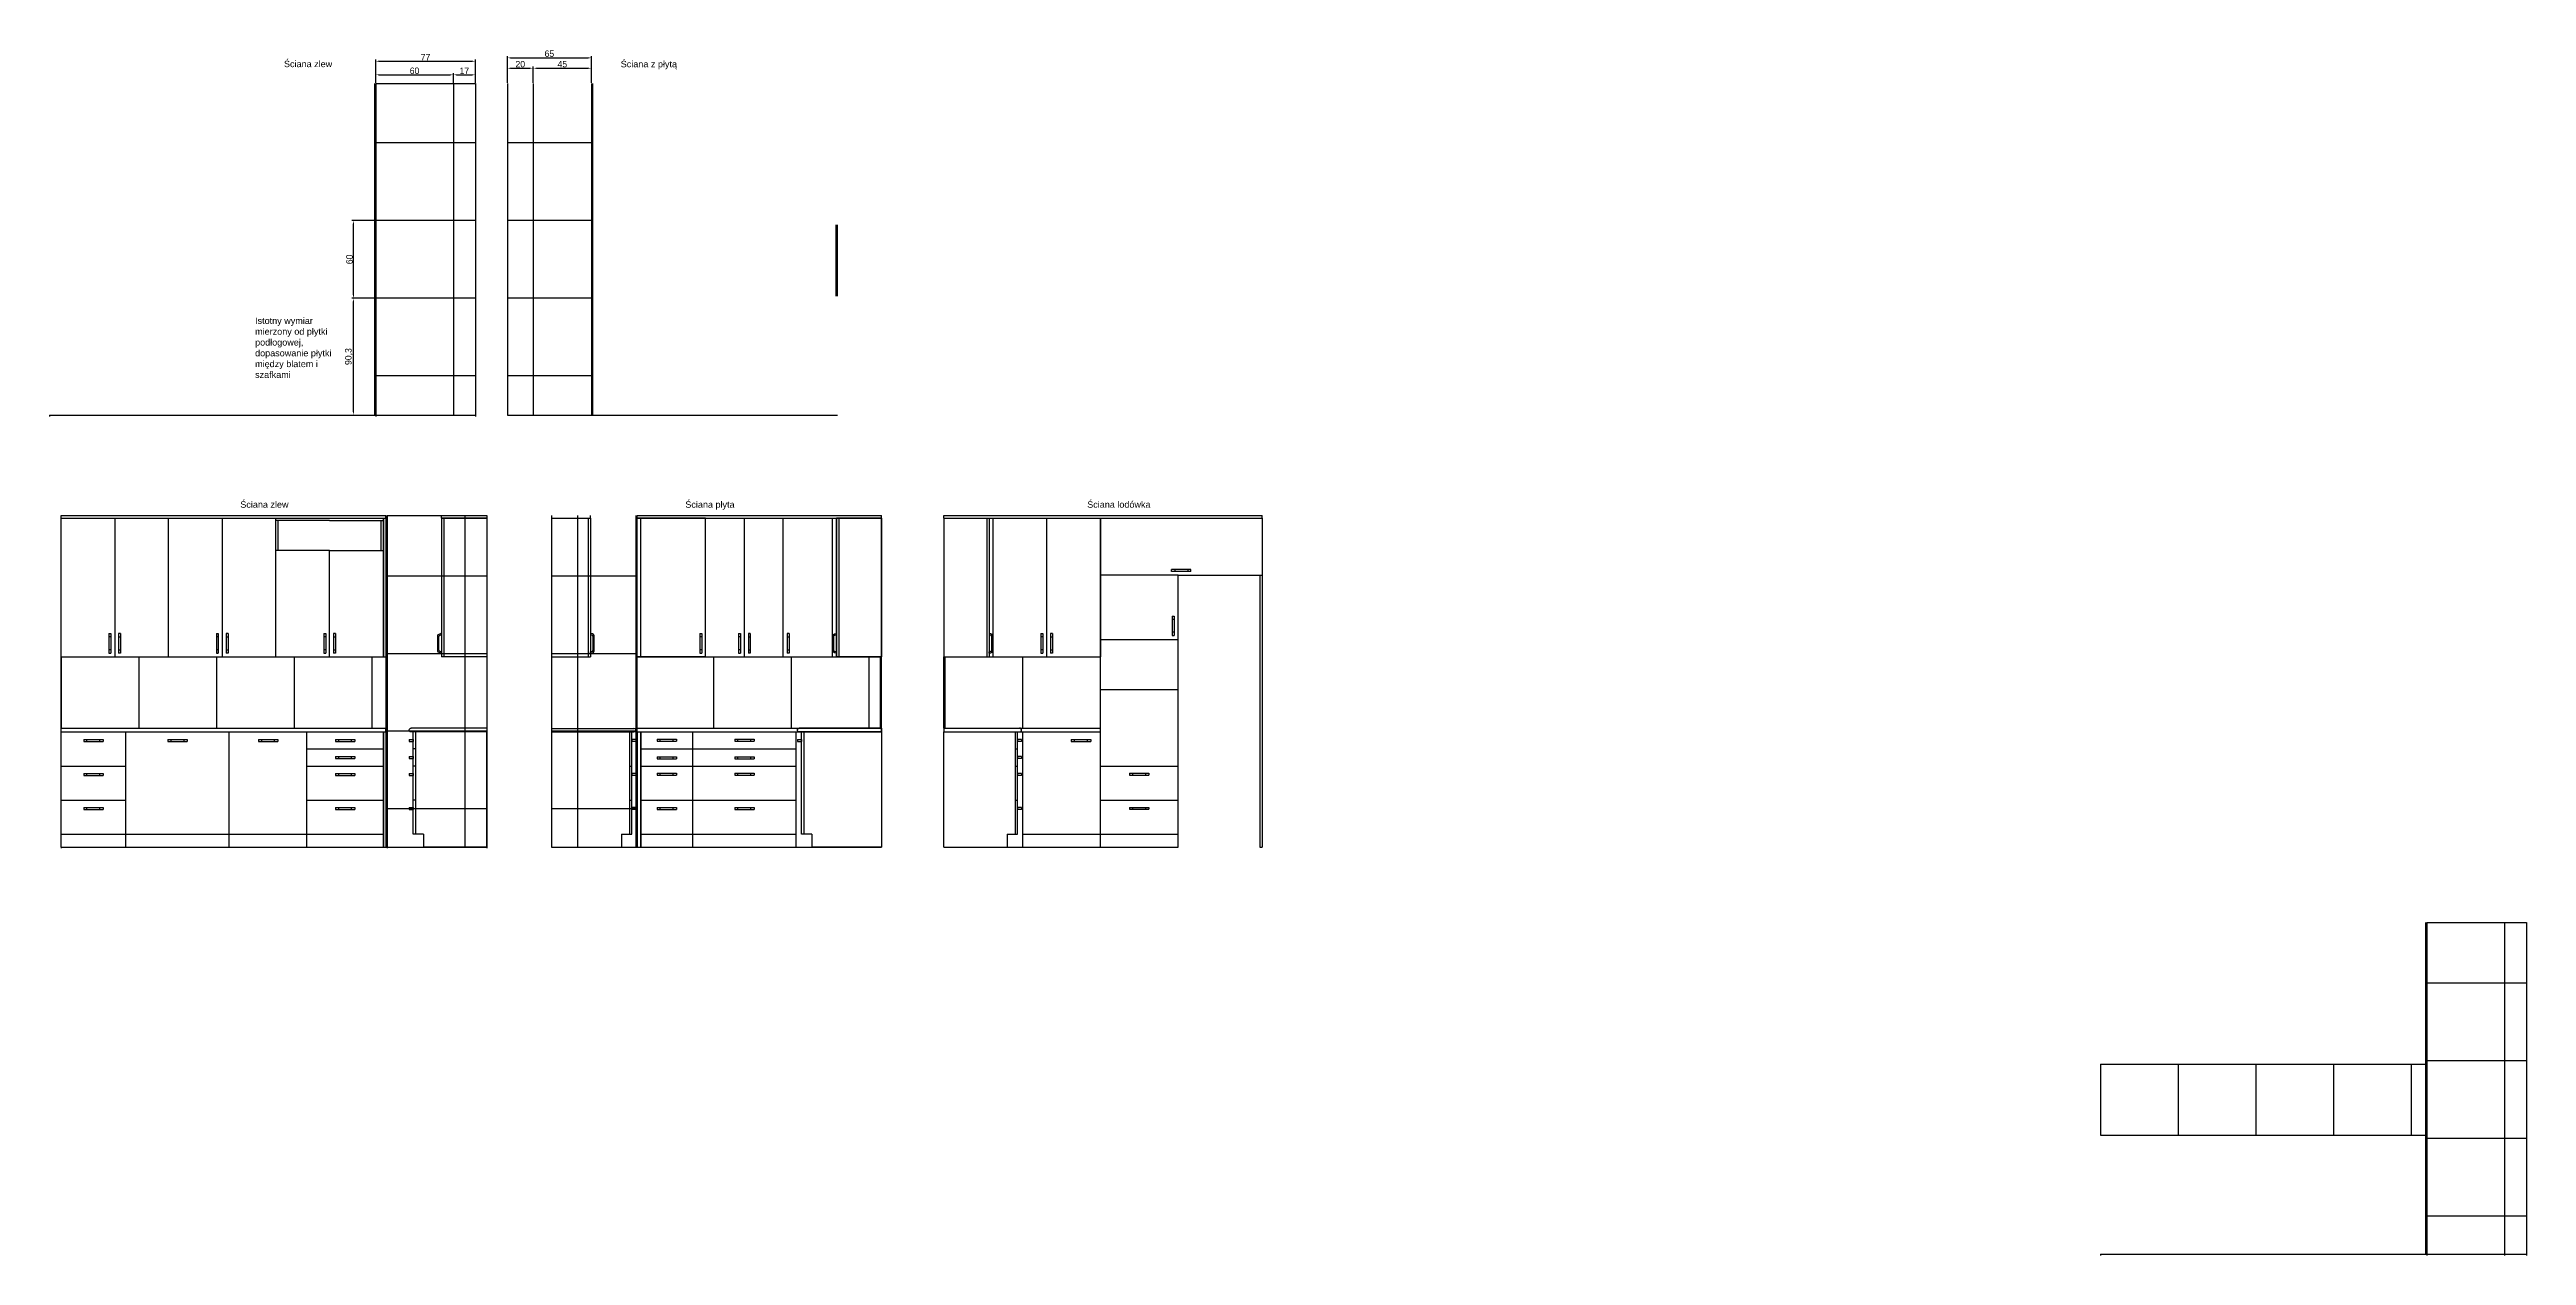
# Model space of a CAD drawing. Header units: millimetres. Extents: x 369 to 7898, y -3373 to 1610.
# Drawn here: x 4233 to 6147, y -1837 to -906 of the extents above; entities that cross this region are included whole.
import ezdxf

# ---------------------------------------------------------------- set-up
doc = ezdxf.new("R2010")
doc.units = ezdxf.units.MM
doc.layers.add('Meble', color=42, linetype='Continuous')
doc.layers.add('Płytki', color=254, linetype='Continuous')
doc.dimstyles.new('ISO-25', dxfattribs={"dimtxt": 2.5, "dimasz": 2.5, "dimexe": 1.25, "dimexo": 0.625, "dimtad": 1, "dimtxsty": 'Standard', "dimcen": 2.5, "dimadec": 0, "dimazin": 0, "dimtfac": 1, "dimtmove": 0, "dimatfit": 3, "dimfxl": 1, "dimarcsym": 0})

# ---------------------------------------------------------------- blocks, each defined once
blk = doc.blocks.new('*D669')
at = {"layer": 'Defpoints', "color": 0}
for p in [(4586.9, -931.9), (4606.9, -920.1), (4606.9, -931.9)]:
    blk.add_point(p, dxfattribs=at)
at = {"layer": 'Płytki', "color": 0, "lineweight": -2}
for p, q in [((4586.9, -931.3), (4586.9, -918.9)), ((4589.4, -920.1), (4604.4, -920.1)), ((4606.9, -931.3), (4606.9, -918.9))]:
    blk.add_line(p, q, dxfattribs=at)
at = {"layer": 'Płytki', "color": 0}
for points in [[(4589.4, -919.7), (4589.4, -920.5), (4586.9, -920.1)], [(4604.4, -920.5), (4604.4, -919.7), (4606.9, -920.1)]]:
    blk.add_solid(points, dxfattribs=at)
at = {"layer": 'Płytki', "color": 0, "insert": (4596.9, -917), "char_height": 5, "attachment_point": 5}
blk.add_mtext('20', dxfattribs=at)
blk = doc.blocks.new('*D670')
at = {"layer": 'Defpoints', "color": 0}
for p in [(4606.9, -931.9), (4651.9, -920.1), (4651.9, -931.9)]:
    blk.add_point(p, dxfattribs=at)
at = {"layer": 'Płytki', "color": 0, "lineweight": -2}
for p, q in [((4606.9, -931.3), (4606.9, -918.9)), ((4609.4, -920.1), (4649.4, -920.1)), ((4651.9, -931.3), (4651.9, -918.9))]:
    blk.add_line(p, q, dxfattribs=at)
at = {"layer": 'Płytki', "color": 0}
for points in [[(4609.4, -919.7), (4609.4, -920.5), (4606.9, -920.1)], [(4649.4, -920.5), (4649.4, -919.7), (4651.9, -920.1)]]:
    blk.add_solid(points, dxfattribs=at)
at = {"layer": 'Płytki', "color": 0, "insert": (4629.4, -917), "char_height": 5, "attachment_point": 5}
blk.add_mtext('45', dxfattribs=at)
blk = doc.blocks.new('*D671')
at = {"layer": 'Defpoints', "color": 0}
for p in [(4651.9, -912.1), (4586.9, -931.9), (4651.9, -931.9)]:
    blk.add_point(p, dxfattribs=at)
at = {"layer": 'Płytki', "color": 0, "lineweight": -2}
for p, q in [((4586.9, -931.3), (4586.9, -910.8)), ((4589.4, -912.1), (4649.4, -912.1)), ((4651.9, -931.3), (4651.9, -910.8))]:
    blk.add_line(p, q, dxfattribs=at)
at = {"layer": 'Płytki', "color": 0}
for points in [[(4589.4, -911.7), (4589.4, -912.5), (4586.9, -912.1)], [(4649.4, -912.5), (4649.4, -911.7), (4651.9, -912.1)]]:
    blk.add_solid(points, dxfattribs=at)
at = {"layer": 'Płytki', "color": 0, "insert": (4619.4, -908.9), "char_height": 5, "attachment_point": 5}
blk.add_mtext('65', dxfattribs=at)
blk = doc.blocks.new('*D672')
at = {"layer": 'Defpoints', "color": 0}
for p in [(4485.2, -931.9), (4545.2, -925.2), (4545.2, -931.9)]:
    blk.add_point(p, dxfattribs=at)
at = {"layer": 'Płytki', "color": 0, "lineweight": -2}
for p, q in [((4485.2, -931.3), (4485.2, -923.9)), ((4487.7, -925.2), (4542.7, -925.2)), ((4545.2, -931.3), (4545.2, -923.9))]:
    blk.add_line(p, q, dxfattribs=at)
at = {"layer": 'Płytki', "color": 0}
for points in [[(4487.7, -924.8), (4487.7, -925.6), (4485.2, -925.2)], [(4542.7, -925.6), (4542.7, -924.8), (4545.2, -925.2)]]:
    blk.add_solid(points, dxfattribs=at)
at = {"layer": 'Płytki', "color": 0, "insert": (4515.2, -922.1), "char_height": 5, "attachment_point": 5}
blk.add_mtext('60', dxfattribs=at)
blk = doc.blocks.new('*D673')
at = {"layer": 'Defpoints', "color": 0}
for p in [(4545.2, -931.9), (4562.2, -925.2), (4562.2, -931.9)]:
    blk.add_point(p, dxfattribs=at)
at = {"layer": 'Płytki', "color": 0, "lineweight": -2}
for p, q in [((4545.2, -931.3), (4545.2, -923.9)), ((4547.7, -925.2), (4559.7, -925.2)), ((4562.2, -931.3), (4562.2, -923.9))]:
    blk.add_line(p, q, dxfattribs=at)
at = {"layer": 'Płytki', "color": 0}
for points in [[(4547.7, -924.8), (4547.7, -925.6), (4545.2, -925.2)], [(4559.7, -925.6), (4559.7, -924.8), (4562.2, -925.2)]]:
    blk.add_solid(points, dxfattribs=at)
at = {"layer": 'Płytki', "color": 0, "insert": (4553.7, -922.1), "char_height": 5, "attachment_point": 5}
blk.add_mtext('17', dxfattribs=at)
blk = doc.blocks.new('*D674')
at = {"layer": 'Defpoints', "color": 0}
for p in [(4562.2, -914.7), (4485.2, -931.9), (4562.2, -931.9)]:
    blk.add_point(p, dxfattribs=at)
at = {"layer": 'Płytki', "color": 0, "lineweight": -2}
for p, q in [((4485.2, -931.3), (4485.2, -913.4)), ((4487.7, -914.7), (4559.7, -914.7)), ((4562.2, -931.3), (4562.2, -913.4))]:
    blk.add_line(p, q, dxfattribs=at)
at = {"layer": 'Płytki', "color": 0}
for points in [[(4487.7, -914.3), (4487.7, -915.1), (4485.2, -914.7)], [(4559.7, -915.1), (4559.7, -914.3), (4562.2, -914.7)]]:
    blk.add_solid(points, dxfattribs=at)
at = {"layer": 'Płytki', "color": 0, "insert": (4523.7, -911.6), "char_height": 5, "attachment_point": 5}
blk.add_mtext('77', dxfattribs=at)
blk = doc.blocks.new('*D680')
at = {"layer": 'Defpoints', "color": 0}
for p in [(4468.1, -1097.8), (4485.2, -1097.8), (4465.8, -1188.1)]:
    blk.add_point(p, dxfattribs=at)
at = {"layer": 'Płytki', "color": 0, "lineweight": -2}
for p, q in [((4484.6, -1097.8), (4466.8, -1097.8)), ((4468.1, -1185.6), (4468.1, -1100.3)), ((4466.4, -1188.1), (4469.3, -1188.1))]:
    blk.add_line(p, q, dxfattribs=at)
at = {"layer": 'Płytki', "color": 0}
for points in [[(4468.5, -1100.3), (4467.7, -1100.3), (4468.1, -1097.8)], [(4467.7, -1185.6), (4468.5, -1185.6), (4468.1, -1188.1)]]:
    blk.add_solid(points, dxfattribs=at)
at = {"layer": 'Płytki', "color": 0, "insert": (4464.5, -1142.9), "char_height": 5, "attachment_point": 5, "rotation": 90}
blk.add_mtext('90,3', dxfattribs=at)
blk = doc.blocks.new('*D681')
at = {"layer": 'Defpoints', "color": 0}
for p in [(4468.1, -1037.8), (4485.2, -1037.8), (4485.2, -1097.8)]:
    blk.add_point(p, dxfattribs=at)
at = {"layer": 'Płytki', "color": 0, "lineweight": -2}
for p, q in [((4484.6, -1037.8), (4466.8, -1037.8)), ((4468.1, -1095.3), (4468.1, -1040.3)), ((4484.6, -1097.8), (4466.8, -1097.8))]:
    blk.add_line(p, q, dxfattribs=at)
at = {"layer": 'Płytki', "color": 0}
for points in [[(4468.5, -1040.3), (4467.6, -1040.3), (4468.1, -1037.8)], [(4467.6, -1095.3), (4468.5, -1095.3), (4468.1, -1097.8)]]:
    blk.add_solid(points, dxfattribs=at)
at = {"layer": 'Płytki', "color": 0, "insert": (4464.9, -1067.8), "char_height": 5, "attachment_point": 5, "rotation": 90}
blk.add_mtext('60', dxfattribs=at)
blk = doc.blocks.new('Z$W@#292')
for p, q in [((0, 1.5), (15, 1.5)), ((0, 1.5), (0, 0)), ((0, 0), (15, 0)), ((2.5, 0), (2.5, 1.5)), ((12.5, 0), (12.5, 1.5)), ((15, 1.5), (15, 0))]:
    blk.add_line(p, q)
blk = doc.blocks.new('Z$W@#27593')
for p, q in [((0, 0), (0, 88.9)), ((0, 88.9), (60, 88.9)), ((60, 0), (60, 88.9)), ((0, 10), (60, 10)), ((0, 0), (60, 0))]:
    blk.add_line(p, q)
blk.add_blockref('Z$W@#292', (22.5, 81.575))
blk = doc.blocks.new('Z$W@#22725')
for p, q in [((0, 0), (0, 88.9)), ((0, 88.9), (80, 88.9)), ((80, 0), (80, 88.9)), ((0, 10), (80, 10)), ((0, 0), (80, 0))]:
    blk.add_line(p, q)
blk.add_blockref('Z$W@#292', (32.5, 81.575))
blk = doc.blocks.new('Z$W@#13031')
for p, q in [((0, 0), (0, 88.9)), ((0, 88.9), (50, 88.9)), ((50, 0), (50, 88.9)), ((0, 62.6), (50, 62.6)), ((0, 36.3), (50, 36.3)), ((0, 10), (50, 10)), ((0, 0), (50, 0))]:
    blk.add_line(p, q)
for p in [(17.5, 81.575), (17.5, 55.275), (17.5, 28.975)]:
    blk.add_blockref('Z$W@#292', p)
blk = doc.blocks.new('Z$W@#31286')
for p, q in [((0, 88.9), (55.2, 88.9)), ((0, 0), (0, 88.9)), ((55.2, 88.9), (55.2, 10)), ((55.2, 88.9), (57, 88.9)), ((57, 10), (57, 88.9)), ((60, 83.07), (57, 83.07)), ((57, 83.07), (57, 81.57)), ((60, 81.57), (57, 81.57)), ((60, 83.07), (60, 81.57)), ((55.2, 75.75), (57, 75.75)), ((55.2, 62.6), (57, 62.6)), ((60, 69.92), (57, 69.92)), ((57, 69.92), (57, 68.42)), ((60, 68.42), (57, 68.42)), ((60, 69.92), (60, 68.42)), ((60, 56.77), (57, 56.77)), ((57, 56.77), (57, 55.27)), ((60, 55.27), (57, 55.27)), ((60, 56.77), (60, 55.27)), ((55.2, 36.3), (57, 36.3)), ((60, 30.47), (57, 30.47)), ((57, 30.47), (57, 28.97)), ((60, 28.97), (57, 28.97)), ((60, 30.47), (60, 28.97)), ((0, 0), (49, 0)), ((49, 10), (57, 10)), ((49, 10), (49, 0))]:
    blk.add_line(p, q)
blk = doc.blocks.new('Z$W@#7900')
for p, q in [((0, 88.9), (0, 0)), ((0, 88.9), (60.2, 88.9)), ((60.2, 88.9), (60.2, 10)), ((60.2, 88.9), (62, 88.9)), ((62, 10), (62, 88.9)), ((65, 83.07), (62, 83.07)), ((62, 83.07), (62, 81.57)), ((65, 81.57), (62, 81.57)), ((65, 83.07), (65, 81.57)), ((60.2, 62.6), (62, 62.6)), ((65, 56.77), (62, 56.77)), ((62, 56.77), (62, 55.27)), ((65, 55.27), (62, 55.27)), ((65, 56.77), (65, 55.27)), ((60.2, 36.3), (62, 36.3)), ((65, 30.47), (62, 30.47)), ((62, 30.47), (62, 28.97)), ((65, 28.97), (62, 28.97)), ((65, 30.47), (65, 28.97)), ((0, 0), (54, 0)), ((54, 10), (62, 10)), ((54, 10), (54, 0))]:
    blk.add_line(p, q)
blk = doc.blocks.new('Z$W@#19187')
for p, q in [((0, 2.8), (0, 0)), ((0, 2.8), (63.6, 2.8)), ((0, 0), (63.6, 0))]:
    blk.add_line(p, q)
blk.add_arc((63.6, 1.4), 1.4, 270, 90)
blk = doc.blocks.new('Z$W@#14270')
for p, q in [((0, 0), (0, 88.9)), ((0, 88.9), (80, 88.9)), ((80, 0), (80, 88.9)), ((80, 0), (80, 88.9)), ((0, 75.75), (80, 75.75)), ((0, 62.6), (80, 62.6)), ((0, 36.3), (80, 36.3)), ((0, 10), (80, 10)), ((0, 0), (80, 0))]:
    blk.add_line(p, q)
for p in [(32.5, 81.75), (32.5, 68.25), (32.5, 55.55), (32.5, 29.05)]:
    blk.add_blockref('Z$W@#292', p)
blk = doc.blocks.new('Z$W@#235')
for p, q in [((0, 88.9), (0, 0)), ((0, 88.9), (60.2, 88.9)), ((60.2, 88.9), (60.2, 10)), ((60.2, 88.9), (62, 88.9)), ((62, 10), (62, 88.9)), ((65, 83.07), (62, 83.07)), ((62, 83.07), (62, 81.57)), ((65, 81.57), (62, 81.57)), ((65, 83.07), (65, 81.57)), ((0, 0), (54, 0)), ((54, 10), (62, 10)), ((54, 10), (54, 0))]:
    blk.add_line(p, q)
blk = doc.blocks.new('Z$W@#2125')
for p, q in [((0, 0), (0, 88.9)), ((0, 88.9), (60, 88.9)), ((60, 0), (60, 88.9)), ((0, 10), (60, 10)), ((0, 0), (60, 0))]:
    blk.add_line(p, q)
blk.add_blockref('Z$W@#292', (37.5, 81.575))
blk = doc.blocks.new('Z$W@#26576')
for p, q in [((0, 88.9), (55.2, 88.9)), ((0, 0), (0, 88.9)), ((55.2, 88.9), (55.2, 10)), ((55.2, 88.9), (57, 88.9)), ((57, 10), (57, 88.9)), ((60, 83.07), (57, 83.07)), ((57, 83.07), (57, 81.57)), ((60, 81.57), (57, 81.57)), ((60, 83.07), (60, 81.57)), ((55.2, 75.75), (57, 75.75)), ((55.2, 62.6), (57, 62.6)), ((60, 69.92), (57, 69.92)), ((57, 69.92), (57, 68.42)), ((60, 68.42), (57, 68.42)), ((60, 69.92), (60, 68.42)), ((60, 56.77), (57, 56.77)), ((57, 56.77), (57, 55.27)), ((60, 55.27), (57, 55.27)), ((60, 56.77), (60, 55.27)), ((55.2, 36.3), (57, 36.3)), ((60, 30.47), (57, 30.47)), ((57, 30.47), (57, 28.97)), ((60, 28.97), (57, 28.97)), ((60, 30.47), (60, 28.97)), ((0, 0), (49, 0)), ((49, 10), (57, 10)), ((49, 10), (49, 0))]:
    blk.add_line(p, q)
blk = doc.blocks.new('Z$W@#26130')
for p, q in [((0, 0), (0, 88.9)), ((0, 88.9), (40, 88.9)), ((40, 0), (40, 88.9)), ((0, 75.75), (40, 75.75)), ((0, 62.6), (40, 62.6)), ((0, 36.3), (40, 36.3)), ((0, 10), (40, 10)), ((0, 0), (40, 0))]:
    blk.add_line(p, q)
for p in [(12.5, 81.75), (12.5, 68.25), (12.5, 55.55), (12.5, 29.05)]:
    blk.add_blockref('Z$W@#292', p)
blk = doc.blocks.new('Z$W@#6411')
for p, q in [((0, 0), (0, 88.9)), ((0, 88.9), (59, 88.9)), ((59, 0), (59, 88.9)), ((0.1, 75.75), (59, 75.75)), ((0.1, 62.6), (59, 62.6)), ((0.1, 36.3), (59, 36.3)), ((0, 0), (59, 0)), ((0.1, 10), (59, 10))]:
    blk.add_line(p, q)
for p in [(22, 81.575), (22, 68.425), (22, 55.275), (22, 28.975)]:
    blk.add_blockref('Z$W@#292', p)
blk = doc.blocks.new('Z$W@#19357')
for p, q in [((0, 88.9), (2, 88.9)), ((0, 88.9), (0, 0)), ((2, 88.9), (2, 0)), ((0, 0), (2, 0))]:
    blk.add_line(p, q)
blk = doc.blocks.new('Z$W@#2324')
for p, q in [((0, 0), (0, 3)), ((0, 3), (251, 3)), ((0, 0), (251, 0)), ((251, 0), (251, 3))]:
    blk.add_line(p, q)
blk = doc.blocks.new('Z$W@#27384')
for p, q in [((0, 0), (0, 2)), ((0, 2), (251, 2)), ((0, 0), (251, 0)), ((251, 0), (251, 2))]:
    blk.add_line(p, q)
blk = doc.blocks.new('Z$W@#20556')
for p, q in [((0, 0), (0, 107.3)), ((0, 107.3), (83, 107.3)), ((41.5, 107.3), (41.5, 0)), ((83, 0), (83, 107.3)), ((0, 0), (83, 0))]:
    blk.add_line(p, q)
at = {"xscale": -1, "rotation": 90.00000000000001}
blk.add_blockref('Z$W@#292', (38.5, 18), dxfattribs=at)
at = {"rotation": -90.00000000000001}
blk.add_blockref('Z$W@#292', (44.5, 18), dxfattribs=at)
blk = doc.blocks.new('Z$W@#1626')
for p, q in [((0, 0), (0, 107.3)), ((0, 107.3), (83, 107.3)), ((41.5, 107.3), (41.5, 0)), ((83, 0), (83, 107.3)), ((0, 0), (83, 0))]:
    blk.add_line(p, q)
at = {"xscale": -1, "rotation": 90.00000000000001}
blk.add_blockref('Z$W@#292', (38.5, 18), dxfattribs=at)
at = {"rotation": -90.00000000000001}
blk.add_blockref('Z$W@#292', (44.5, 18), dxfattribs=at)
blk = doc.blocks.new('Z$W@#8526')
for p, q in [((0, 0), (0, 107.3)), ((0, 107.3), (83, 107.3)), ((41.5, 105.5), (0, 105.5)), ((1.8, 82.3), (1.8, 105.5)), ((41.5, 105.5), (83, 105.5)), ((81.2, 82.3), (81.2, 105.5)), ((83, 0), (83, 107.3)), ((41.5, 82.3), (0, 82.3)), ((41.5, 82.3), (83, 82.3)), ((41.5, 0), (41.5, 82.3)), ((0, 0), (83, 0))]:
    blk.add_line(p, q)
at = {"xscale": -1, "rotation": 90.00000000000001}
blk.add_blockref('Z$W@#292', (38.5, 18), dxfattribs=at)
at = {"rotation": -90.00000000000001}
blk.add_blockref('Z$W@#292', (44.5, 18), dxfattribs=at)
blk = doc.blocks.new('Z$W@#27982')
for p, q in [((0, 3), (0, 2.5)), ((0, 3), (1, 3)), ((1, 3), (1, 2.5)), ((2.5, 1), (12.5, 1)), ((2.5, 0), (12.5, 0)), ((15, 3), (14, 3)), ((14, 3), (14, 2.5)), ((15, 3), (15, 2.5))]:
    blk.add_line(p, q)
for centre, radius, start, end in [((2.5, 2.5), 2.5, 180, 270), ((2.5, 2.5), 1.5, 180, 270), ((12.5, 2.5), 1.5, 270, 0), ((12.5, 2.5), 2.5, 270, 0)]:
    blk.add_arc(centre, radius, start, end)
blk = doc.blocks.new('Z$W@#23271')
for p, q in [((0, 107.3), (35, 107.3)), ((0, 107.3), (0, 0)), ((33.2, 107.3), (33.2, 0)), ((35, 107.3), (35, 0)), ((0, 0), (35, 0))]:
    blk.add_line(p, q)
at = {"rotation": 90}
blk.add_blockref('Z$W@#27982', (38, 3), dxfattribs=at)
blk = doc.blocks.new('Z$W@#23869')
for p, q in [((0, 3), (0, 0)), ((0, 3), (58.6, 3)), ((0, 0), (58.6, 0))]:
    blk.add_line(p, q)
blk.add_arc((58.5, 1.5), 1.5, 273.8141, 86.1859)
blk = doc.blocks.new('Z$W@#29361')
for p, q in [((0, 88.9), (3, 88.9)), ((0, 88.9), (0, 0)), ((3, 88.9), (3, 0)), ((0, 0), (3, 0))]:
    blk.add_line(p, q)
blk = doc.blocks.new('Z$W@#12896')
for p, q in [((0, 3), (189, 3)), ((0, 0), (0, 3)), ((0, 0), (189, 0)), ((189, 0), (189, 3))]:
    blk.add_line(p, q)
blk = doc.blocks.new('Z$W@#13022')
for p, q in [((3, 107.3), (0, 107.3)), ((0, 0), (0, 107.3)), ((3, 0), (3, 107.3)), ((3, 0), (0, 0))]:
    blk.add_line(p, q)
blk = doc.blocks.new('Z$W@#29617')
for p, q in [((0, 107.3), (30, 107.3)), ((0, 107.3), (0, 0)), ((28.2, 107.3), (28.2, 0)), ((30, 107.3), (30, 0)), ((0, 0), (30, 0))]:
    blk.add_line(p, q)
at = {"rotation": 90}
blk.add_blockref('Z$W@#27982', (33, 3), dxfattribs=at)
blk = doc.blocks.new('Z$W@#27328')
for p, q in [((0, 0), (0, 2)), ((0, 2), (189, 2)), ((0, 0), (189, 0)), ((189, 0), (189, 2))]:
    blk.add_line(p, q)
blk = doc.blocks.new('Z$W@#27930')
for p, q in [((50, 107.3), (0, 107.3)), ((0, 0), (0, 107.3)), ((50, 0), (50, 107.3)), ((50, 0), (0, 0))]:
    blk.add_line(p, q)
at = {"xscale": -1, "rotation": 90.00000000000001}
blk.add_blockref('Z$W@#292', (47, 18), dxfattribs=at)
blk = doc.blocks.new('Z$W@#24768')
for p, q in [((0, 107.3), (60, 107.3)), ((0, 0), (0, 107.3)), ((30, 0), (30, 107.3)), ((60, 0), (60, 107.3)), ((0, 0), (60, 0))]:
    blk.add_line(p, q)
at = {"xscale": -1, "rotation": 90.00000000000001}
blk.add_blockref('Z$W@#292', (27, 18), dxfattribs=at)
at = {"rotation": -90.00000000000001}
blk.add_blockref('Z$W@#292', (33, 18), dxfattribs=at)
blk = doc.blocks.new('Z$W@#29052')
for p, q in [((0, 107.3), (76, 107.3)), ((0, 0), (0, 107.3)), ((38, 0), (38, 107.3)), ((41, 0), (41, 107.3)), ((76, 0), (76, 107.3)), ((0, 0), (76, 0))]:
    blk.add_line(p, q)
at = {"rotation": -90.00000000000001}
blk.add_blockref('Z$W@#292', (3, 18), dxfattribs=at)
blk = doc.blocks.new('Z$W@#21297')
for p, q in [((0, 107.3), (35, 107.3)), ((0, 107.3), (0, 0)), ((33.2, 107.3), (33.2, 0)), ((35, 107.3), (35, 0)), ((0, 0), (35, 0))]:
    blk.add_line(p, q)
at = {"rotation": 90}
blk.add_blockref('Z$W@#27982', (38, 3), dxfattribs=at)
blk = doc.blocks.new('Z$W@#269')
for p, q in [((0, 0), (0, 2)), ((0, 2), (246, 2)), ((0, 0), (246, 0)), ((246, 0), (246, 2))]:
    blk.add_line(p, q)
blk = doc.blocks.new('Z$W@#6288')
for p, q in [((0, 107.3), (35, 107.3)), ((0, 107.3), (0, 0)), ((33.2, 107.3), (33.2, 0)), ((35, 107.3), (35, 0)), ((0, 0), (35, 0))]:
    blk.add_line(p, q)
at = {"rotation": 90}
blk.add_blockref('Z$W@#27982', (38, 3), dxfattribs=at)
blk = doc.blocks.new('Z$W@#30372')
for p, q in [((0, 107.3), (86, 107.3)), ((0, 107.3), (0, 0)), ((3, 107.3), (3, 0)), ((44.5, 0), (44.5, 107.3)), ((86, 107.3), (86, 0)), ((0, 0), (86, 0))]:
    blk.add_line(p, q)
at = {"xscale": -1, "rotation": 90.00000000000001}
blk.add_blockref('Z$W@#292', (41.5, 18), dxfattribs=at)
at = {"rotation": -90.00000000000001}
blk.add_blockref('Z$W@#292', (47.5, 18), dxfattribs=at)
blk = doc.blocks.new('Z$W@#19640')
for p, q in [((0, 62.8), (0, 254.2)), ((0, 254.2), (125, 254.2)), ((125, 254.2), (125, 0)), ((60, 210), (0, 210)), ((60, 63), (60, 210)), ((60, 210), (125, 210)), ((123.2, 210), (123.2, 0)), ((0.1, 160.4), (59.9, 160.4)), ((0, 0), (0, 63)), ((0.1, 62.6), (59.9, 62.6)), ((60, 0), (60, 63)), ((0.1, 36.3), (59.9, 36.3)), ((0, 0), (60, 0)), ((0.1, 10), (59.9, 10)), ((123.2, 0), (125, 0))]:
    blk.add_line(p, q)
at = {"rotation": 180}
blk.add_blockref('Z$W@#292', (70, 214.5), dxfattribs=at)
at = {"xscale": -1, "rotation": 90.00000000000001}
blk.add_blockref('Z$W@#292', (57, 178.4), dxfattribs=at)
for p in [(22.5, 55.45), (22.5, 29.15)]:
    blk.add_blockref('Z$W@#292', p)
blk = doc.blocks.new('Z$W@#17915')
for p, q in [((0, 3), (0, 0)), ((0, 3), (63.6, 3)), ((0, 0), (63.6, 0))]:
    blk.add_line(p, q)
blk.add_arc((63.5, 1.5), 1.5, 273.8141, 86.1859)
blk = doc.blocks.new('Z$W@#30435')
for p, q in [((0, 3), (0, 0)), ((0, 3), (58.6, 3)), ((0, 0), (58.6, 0))]:
    blk.add_line(p, q)
blk.add_arc((58.5, 1.5), 1.5, 273.8141, 86.1859)
blk = doc.blocks.new('Z$W@#3134')
for p, q in [((0, 0), (0, 3)), ((0, 3), (61, 3)), ((0, 0), (61, 0)), ((61, 0), (61, 3))]:
    blk.add_line(p, q)
blk = doc.blocks.new('Z$W@#28250')
for p, q in [((0, 107.3), (2, 107.3)), ((0, 107.3), (0, 0)), ((2, 107.3), (2, 0)), ((0, 0), (2, 0))]:
    blk.add_line(p, q)

msp = doc.modelspace()

# ---------------------------------------------------------------- linework, layer by layer
at = {"layer": 'Meble'}
for p, q in [((4536.096, -1267.635), (4536.096, -1265.635)), ((4536.096, -1267.635), (4571.096, -1267.635)), ((4651.096, -1267.635), (4651.096, -1265.635)), ((4242.096, -1429.935), (4242.096, -1363.153)), ((5105.096, -1400.335), (5045.346, -1400.335)), ((4687.096, -1432.935), (4687.096, -1521.835)), ((4982.696, -1429.935), (4984.096, -1429.935)), ((4982.696, -1432.935), (4984.096, -1432.935)), ((4810.096, -1521.835), (4822.096, -1521.835)), ((4973.096, -1521.835), (4985.096, -1521.835))]:
    msp.add_line(p, q, dxfattribs=at)
at = {"layer": 'Płytki'}
for p, q in [((4484.203, -931.89), (4484.203, -1188.09)), ((4485.203, -931.89), (4485.203, -1189.09)), ((4485.203, -931.89), (4562.203, -931.89)), ((4545.203, -931.89), (4545.203, -1188.09)), ((4562.203, -931.89), (4562.203, -1189.09)), ((4586.918, -931.89), (4586.918, -1188.09)), ((4606.918, -931.89), (4606.918, -1188.09)), ((4651.918, -931.89), (4651.918, -1188.09)), ((4652.918, -1188.09), (4652.918, -931.89)), ((4562.203, -977.79), (4485.203, -977.79)), ((4651.918, -977.79), (4586.918, -977.79)), ((4562.203, -1037.79), (4485.203, -1037.79)), ((4651.918, -1037.79), (4586.918, -1037.79)), ((4840.918, -1096.19), (4840.918, -1041.19)), ((4841.918, -1096.19), (4841.918, -1041.19)), ((4562.203, -1097.79), (4485.203, -1097.79)), ((4651.918, -1097.79), (4586.918, -1097.79)), ((4562.203, -1157.79), (4485.203, -1157.79)), ((4651.918, -1157.79), (4586.918, -1157.79)), ((4233.203, -1188.09), (4562.203, -1188.09)), ((4233.203, -1188.09), (4233.203, -1189.09)), ((4586.918, -1188.09), (4841.918, -1188.09)), ((4493.096, -1265.635), (4493.096, -1521.835)), ((4494.096, -1265.635), (4494.096, -1522.835)), ((4494.096, -1265.635), (4571.096, -1265.635)), ((4554.096, -1265.635), (4554.096, -1521.835)), ((4571.096, -1265.635), (4571.096, -1522.835)), ((4621.096, -1265.635), (4621.096, -1521.835)), ((4641.096, -1265.635), (4641.096, -1521.835)), ((4686.096, -1265.635), (4686.096, -1521.835)), ((4687.096, -1521.835), (4687.096, -1265.635)), ((4571.096, -1312.435), (4494.096, -1312.435)), ((4686.096, -1312.435), (4621.096, -1312.435)), ((4242.096, -1374.935), (4242.096, -1429.935)), ((4242.096, -1374.935), (4493.096, -1374.935)), ((4302.096, -1374.935), (4302.096, -1429.935)), ((4362.096, -1374.935), (4362.096, -1429.935)), ((4422.096, -1374.935), (4422.096, -1429.935)), ((4482.096, -1374.935), (4482.096, -1429.935)), ((4571.096, -1372.435), (4494.096, -1372.435)), ((4686.096, -1372.435), (4621.096, -1372.435)), ((4687.096, -1374.935), (4875.381, -1374.935)), ((4746.096, -1374.935), (4746.096, -1429.935)), ((4806.096, -1374.935), (4806.096, -1429.935)), ((4866.096, -1374.935), (4866.096, -1429.935)), ((4875.096, -1429.935), (4875.096, -1374.935)), ((4876.096, -1429.935), (4876.096, -1374.935)), ((4924.096, -1429.935), (4924.096, -1374.935)), ((4924.096, -1374.935), (5045.096, -1374.935)), ((4925.096, -1429.935), (4925.096, -1374.935)), ((4985.096, -1429.935), (4985.096, -1374.935)), ((5045.096, -1429.935), (5045.096, -1374.935)), ((5045.096, -1429.935), (5045.096, -1374.935)), ((4242.096, -1429.935), (4493.096, -1429.935)), ((4571.096, -1432.435), (4494.096, -1432.435)), ((4686.096, -1432.435), (4621.096, -1432.435)), ((4687.096, -1429.935), (4876.096, -1429.935)), ((4924.096, -1429.935), (5045.096, -1429.935)), ((4571.096, -1492.435), (4494.096, -1492.435)), ((4686.096, -1492.435), (4621.096, -1492.435)), ((4242.096, -1521.835), (4571.096, -1521.835)), ((4242.096, -1521.835), (4242.096, -1522.835)), ((4621.096, -1521.835), (4876.096, -1521.835)), ((6068.883, -1580.199), (6068.883, -1836.399)), ((6069.883, -1580.199), (6069.883, -1837.399)), ((6069.883, -1580.199), (6146.883, -1580.199)), ((6129.883, -1580.199), (6129.883, -1837.399)), ((6146.883, -1580.199), (6146.883, -1837.399)), ((6146.883, -1626.999), (6069.883, -1626.999)), ((5817.883, -1689.499), (5817.883, -1744.499)), ((5817.883, -1689.499), (6068.883, -1689.499)), ((5877.883, -1689.499), (5877.883, -1744.499)), ((5937.883, -1689.499), (5937.883, -1744.499)), ((5997.883, -1689.499), (5997.883, -1744.499)), ((6057.883, -1689.499), (6057.883, -1744.499)), ((6146.883, -1686.999), (6069.883, -1686.999)), ((5817.883, -1744.499), (6068.883, -1744.499)), ((6146.883, -1746.999), (6069.883, -1746.999)), ((6146.883, -1806.999), (6069.883, -1806.999)), ((5817.883, -1836.399), (6146.883, -1836.399)), ((5817.883, -1836.399), (5817.883, -1837.399))]:
    msp.add_line(p, q, dxfattribs=at)

# ---------------------------------------------------------------- block references
at = {"layer": 'Meble'}
for name, p in [('Z$W@#27384', (4242.096, -1267.635)), ('Z$W@#20556', (4242.096, -1374.935)), ('Z$W@#1626', (4325.096, -1374.935)), ('Z$W@#8526', (4408.096, -1374.935)), ('Z$W@#28250', (4491.096, -1374.935)), ('Z$W@#29617', (4621.096, -1374.935)), ('Z$W@#27328', (4687.096, -1267.635)), ('Z$W@#13022', (4687.096, -1374.935)), ('Z$W@#27930', (4690.096, -1374.935)), ('Z$W@#24768', (4740.096, -1374.935)), ('Z$W@#29052', (4800.096, -1374.935)), ('Z$W@#269', (4924.096, -1267.635)), ('Z$W@#6288', (4924.096, -1374.935)), ('Z$W@#30372', (4959.096, -1374.935)), ('Z$W@#19640', (5045.096, -1521.835)), ('Z$W@#2324', (4242.096, -1432.935)), ('Z$W@#13031', (4242.096, -1521.835)), ('Z$W@#22725', (4292.096, -1521.835)), ('Z$W@#27593', (4372.096, -1521.835)), ('Z$W@#6411', (4432.096, -1521.835)), ('Z$W@#19357', (4491.096, -1521.835)), ('Z$W@#19187', (4621.096, -1432.935)), ('Z$W@#7900', (4621.096, -1521.835)), ('Z$W@#12896', (4687.096, -1432.935)), ('Z$W@#29361', (4687.096, -1521.835)), ('Z$W@#26130', (4690.096, -1521.835)), ('Z$W@#14270', (4730.096, -1521.835)), ('Z$W@#30435', (4924.096, -1432.935)), ('Z$W@#26576', (4924.096, -1521.835)), ('Z$W@#3134', (4984.096, -1432.935)), ('Z$W@#2125', (4985.096, -1521.835))]:
    msp.add_blockref(name, p, dxfattribs=at)
at = {"layer": 'Meble', "xscale": -1}
for name, p in [('Z$W@#23271', (4571.096, -1374.935)), ('Z$W@#21297', (4876.096, -1374.935)), ('Z$W@#23869', (4571.096, -1432.935)), ('Z$W@#31286', (4571.096, -1521.835)), ('Z$W@#17915', (4876.096, -1432.935)), ('Z$W@#235', (4876.096, -1521.835))]:
    msp.add_blockref(name, p, dxfattribs=at)

# ---------------------------------------------------------------- texts
at = {"color": 104, "char_height": 5, "attachment_point": 1}
for s, insert, width in [('{\\fArial|b0|i0|c238|p0;Ściana zlew}', (4414.333, -914.285), 64.10948), ('{\\fArial|b0|i0|c238|p0;Ściana z płytą}', (4674.512, -914.396), 64.10948), ('{\\fArial|b0|i0|c238|p0;Istotny wymiar mierzony od płytki podłogowej, dopasowanie płytki między blatem i szafkami}', (4392.02, -1112.714), 69.4963), ('{\\fArial|b0|i0|c238|p0;Ściana zlew}', (4380.583, -1254.703), 64.10948), ('{\\fArial|b0|i0|c238|p0;Ściana płyta}', (4724.415, -1254.703), 64.10948), ('{\\fArial|b0|i0|c238|p0;Ściana lodówka}', (5034.914, -1254.703), 64.10948)]:
    msp.add_mtext(s, dxfattribs=dict(at, insert=insert, width=width))

# ---------------------------------------------------------------- dimensions: what is measured, and where the dimension line sits
at = {"layer": 'Płytki'}
for base, p1, p2, picture, middle in [((4562.203, -914.682), (4485.203, -931.89), (4562.203, -931.89), '*D674', (4523.703, -911.557)), ((4651.918, -912.074), (4586.918, -931.89), (4651.918, -931.89), '*D671', (4619.418, -908.949)), ((4606.918, -920.131), (4586.918, -931.89), (4606.918, -931.89), '*D669', (4596.918, -917.006)), ((4651.918, -920.131), (4606.918, -931.89), (4651.918, -931.89), '*D670', (4629.418, -917.006)), ((4545.203, -925.192), (4485.203, -931.89), (4545.203, -931.89), '*D672', (4515.203, -922.067)), ((4562.203, -925.192), (4545.203, -931.89), (4562.203, -931.89), '*D673', (4553.703, -922.067))]:
    dim = msp.add_linear_dim(base=base, p1=p1, p2=p2, dimstyle='ISO-25', override={"dimtxt": 5}, dxfattribs=at)
    dim.commit()
    dim.dimension.update_dxf_attribs({"geometry": picture, "text_midpoint": middle})
for base, p1, p2, picture, middle in [((4468.064, -1037.79), (4485.203, -1097.79), (4485.203, -1037.79), '*D681', (4464.939, -1067.79)), ((4468.075, -1097.79), (4465.788, -1188.09), (4485.203, -1097.79), '*D680', (4464.533, -1142.94))]:
    dim = msp.add_linear_dim(base=base, p1=p1, p2=p2, angle=90, dimstyle='ISO-25', override={"dimtxt": 5}, dxfattribs=at)
    dim.commit()
    dim.dimension.update_dxf_attribs({"geometry": picture, "text_midpoint": middle})

doc.saveas('drawing.dxf')
